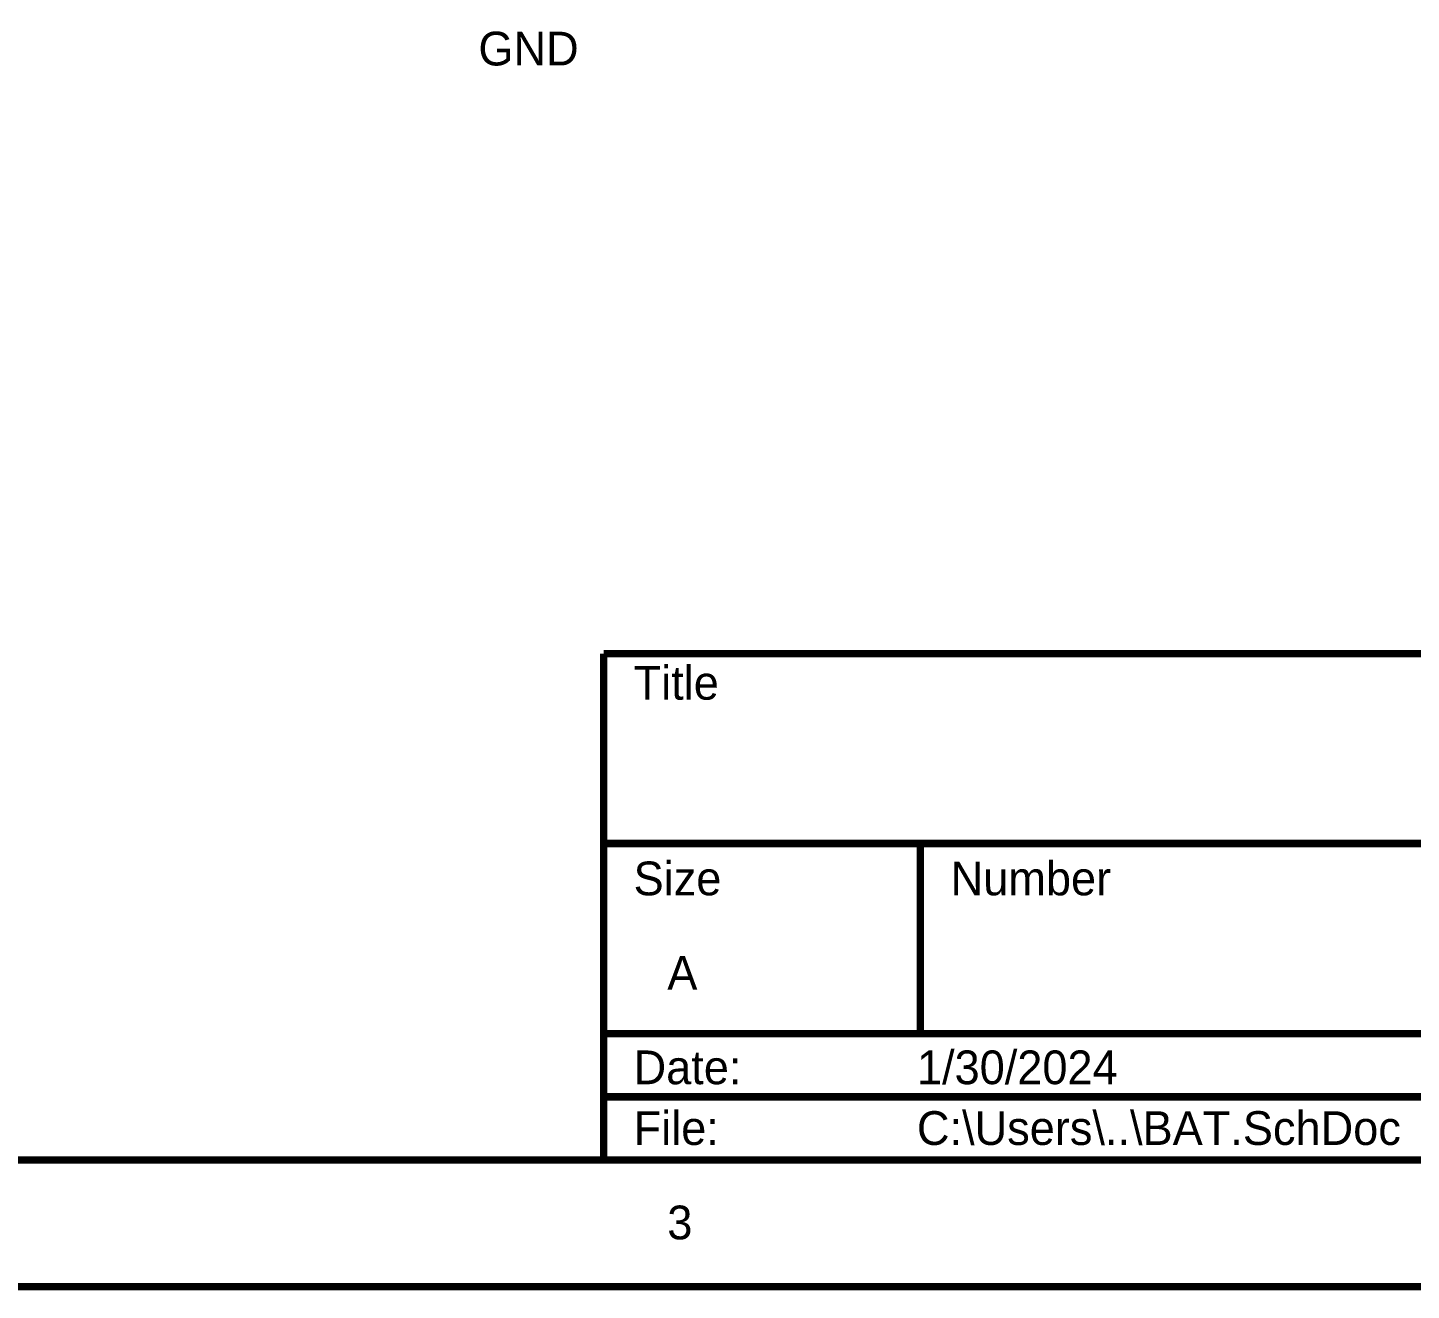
# Model space of a CAD drawing. Header units: inches. Extents: x 0 to 9.5, y -0.01 to 7.51.
# Drawn here: x 4.89 to 7.075, y -0.006 to 1.988 of the extents above; entities that cross this region are included whole.
import ezdxf

# ---------------------------------------------------------------- set-up
doc = ezdxf.new("R2010")
doc.units = ezdxf.units.IN
doc.header["$MEASUREMENT"] = 0
doc.layers.add('Sheet', color=255, linetype='Continuous')

msp = doc.modelspace()

# ---------------------------------------------------------------- linework, layer by layer
at = {"layer": 'Sheet'}
for points in [[(0.002, 7.5, 0.0118, 0.0118, 0), (9.4987, 7.5, 0.0118, 0.0118, 0), (9.4987, 0, 0.0118, 0.0118, 0), (0.002, 0, 0.0118, 0.0118, 0), (0.002, 7.5, 0.0118, 0.0118, 0)], [(0.002, 7.5, 0.0039, 0.0039, 0), (0.002, 0, 0.0039, 0.0039, 0), (9.4987, 0, 0.0039, 0.0039, 0), (9.4987, 7.5, 0.0039, 0.0039, 0), (0.002, 7.5, 0.0039, 0.0039, 0), (0.002, 7.5, 0.0039, 0.0039, 0)], [(0.2017, 7.2996, 0.0118, 0.0118, 0), (9.299, 7.2996, 0.0118, 0.0118, 0), (9.299, 0.1998, 0.0118, 0.0118, 0), (0.2017, 0.1998, 0.0118, 0.0118, 0), (0.2017, 7.2996, 0.0118, 0.0118, 0)], [(0.2017, 7.2996, 0.0039, 0.0039, 0), (0.2017, 0.1998, 0.0039, 0.0039, 0), (9.299, 0.1998, 0.0039, 0.0039, 0), (9.299, 7.2996, 0.0039, 0.0039, 0), (0.2017, 7.2996, 0.0039, 0.0039, 0), (0.2017, 7.2996, 0.0039, 0.0039, 0)]]:
    msp.add_lwpolyline(points, format="xyseb", close=True, dxfattribs=at)
for points in [[(5.7997, 0.9994, 0.0118, 0.0118, 0), (9.299, 0.9994, 0.0118, 0.0118, 0)], [(5.7997, 0.9994, 0.0118, 0.0118, 0), (5.7997, 0.1998, 0.0118, 0.0118, 0)], [(5.7997, 0.6998, 0.0118, 0.0118, 0), (9.299, 0.6998, 0.0118, 0.0118, 0)], [(6.2996, 0.6998, 0.0118, 0.0118, 0), (6.2996, 0.3995, 0.0118, 0.0118, 0)], [(5.7997, 0.3995, 0.0118, 0.0118, 0), (9.299, 0.3995, 0.0118, 0.0118, 0)], [(5.7997, 0.2996, 0.0118, 0.0118, 0), (9.299, 0.2996, 0.0118, 0.0118, 0)]]:
    msp.add_lwpolyline(points, format="xyseb", dxfattribs=at)

# ---------------------------------------------------------------- texts
for s, height, p in [('GND', 0.05327, (5.602, 1.9283)), ('Title', 0.05327, (5.847, 0.9268)), ('Size', 0.05327, (5.847, 0.6179)), ('Number', 0.05327, (6.3475, 0.6179)), ('A', 0.0533, (5.9002, 0.4688)), ('Date:', 0.05327, (5.847, 0.3196)), ('1/30/2024', 0.05327, (6.2943, 0.3196)), ('File:', 0.05327, (5.847, 0.2237)), ('C:\\Users\\..\\BAT.SchDoc', 0.053267, (6.2943, 0.2237)), ('3', 0.0533, (5.9002, 0.0746))]:
    msp.add_text(s, height=height, dxfattribs=at).set_placement(p)

doc.saveas('drawing.dxf')
